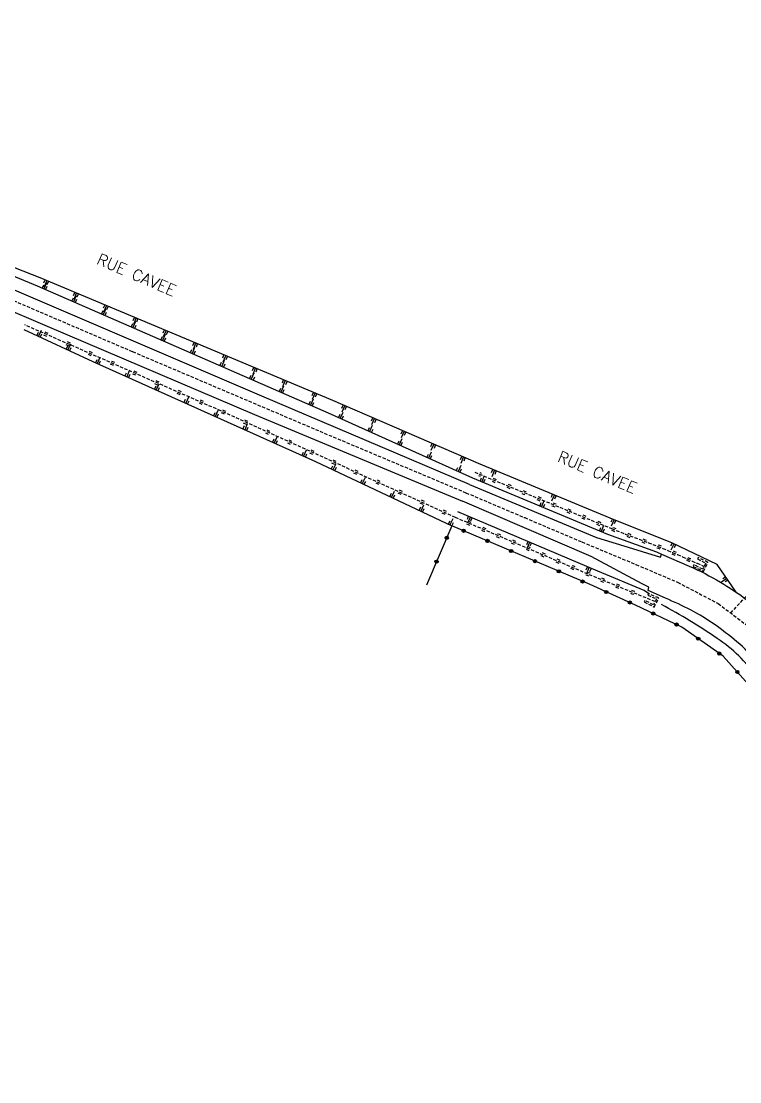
# Model space of a CAD drawing. Header units: millimetres. Extents: x 86000 to 86892, y 139360 to 140000.
# Drawn here: x 86614.9 to 86726, y 139393.7 to 139557.7 of the extents above; entities that cross this region are included whole.
import ezdxf
from ezdxf.enums import TextEntityAlignment as Align

# ---------------------------------------------------------------- set-up
doc = ezdxf.new("R2010")
doc.units = ezdxf.units.MM
doc.linetypes.add('DASHED', pattern=[0.75, 0.5, -0.25])
doc.layers.get('0').update_dxf_attribs({"linetype": 'CONTINUOUS'})
for name, color, linetype in [('W0001', 6, 'DASHED'), ('W0008', 7, 'CONTINUOUS'), ('W0112', 1, 'DASHED'), ('W0211', 2, 'CONTINUOUS'), ('W0220', 5, 'DASHED'), ('W0322', 7, 'CONTINUOUS'), ('W0989', 7, 'CONTINUOUS')]:
    doc.layers.add(name, color=color, linetype=linetype)
doc.styles.get("Standard").update_dxf_attribs({"font": 'romans.shx', "width": 0.85})

# ---------------------------------------------------------------- blocks, each defined once
blk = doc.blocks.new('t322o')
at = {"color": 0, "linetype": 'Continuous'}
for radius in [0.25, 0.15]:
    blk.add_circle((0, 0), radius, dxfattribs=at)
blk = doc.blocks.new('t211o')
at = {"color": 0, "linetype": 'Continuous'}
for p, q in [((-0.29, 0.5), (-0.29, 0)), ((0, 1), (0, 0)), ((0.29, 0.5), (0.29, 0))]:
    blk.add_line(p, q, dxfattribs=at)
blk = doc.blocks.new('t220o')
at = {"color": 0, "linetype": 'Continuous'}
for p, q in [((-0.25, 0.25), (0.25, 0.25)), ((-0.25, -0.25), (0.25, -0.25))]:
    blk.add_line(p, q, dxfattribs=at)

msp = doc.modelspace()

# ---------------------------------------------------------------- linework, layer by layer
at = {"layer": 'W0001'}
for points in [[(86437.07, 139663.03), (86484.31, 139608.86), (86501.18, 139589.59), (86509.11, 139580.71), (86515.23, 139574.12), (86520.35, 139569.08), (86529.91, 139560.71), (86537.05, 139554.45), (86540.52, 139551.72), (86547.64, 139546.77), (86552.06, 139543.88), (86558.52, 139540.11), (86565.37, 139536.11), (86570.91, 139533.29), (86579.6, 139529.17), (86595.05, 139522.5), (86632.09, 139506.62), (86661.75, 139494.02), (86683.66, 139484.8)], [(86683.66, 139484.8), (86692.74, 139480.95), (86701.6, 139477.19), (86709.96, 139473.7), (86716.4, 139470.96), (86722.67, 139467.67), (86727.98, 139463.66), (86732.1, 139459.3), (86736.17, 139452.69), (86741.44, 139441.02), (86744.14, 139435.97), (86747.41, 139431.06), (86752.05, 139426.53), (86757.26, 139422.81), (86763.53, 139419.53), (86812.81, 139393.71)], [(86724.61, 139466.2), (86732.89, 139475.15)]]:
    msp.add_lwpolyline(points, dxfattribs=at)
at = {"layer": 'W0008'}
for points in [[(86684.21, 139486.08), (86652.1, 139499.74), (86612.73, 139516.61), (86577.54, 139531.73), (86567.55, 139536.58), (86551.24, 139546.1), (86540.14, 139553.84), (86521, 139570.59), (86514.74, 139576.8), (86504.64, 139587.89), (86479.74, 139616.28), (86448.82, 139651.74), (86413.92, 139691.9), (86389, 139720.63), (86374.32, 139737.43), (86368.15, 139744.46), (86344.4, 139771.75), (86329.81, 139788.49), (86298.99, 139823.68), (86269.51, 139857.48), (86251.58, 139877.93)], [(86446.6, 139649.81), (86477.48, 139614.46), (86502.17, 139586.2), (86512.17, 139574.97), (86518.73, 139568.43), (86537.42, 139552.03), (86549.55, 139543.6), (86565.08, 139534.53), (86576.4, 139528.88), (86611.35, 139513.74), (86618.9, 139510.55), (86650.93, 139496.91), (86683.11, 139483.51)]]:
    msp.add_lwpolyline(points, dxfattribs=at)
at = {"layer": 'W0008', "flags": 128}
for points in [[(86684.21, 139486.08), (86703.87, 139477.86), (86708.09, 139476.57), (86713.74, 139474.82), (86713.92, 139475.29), (86718.18, 139473.47, -0.0337), (86723.02, 139470.96, -0.0522), (86730.63, 139465.35, -0.0444)], [(86730.19, 139456.86, 0.0677), (86723.83, 139463.16, 0.0438), (86718.49, 139466.64, 0.0157), (86714.51, 139468.5), (86711.82, 139469.7), (86711.94, 139470.2), (86710.91, 139470.69), (86703.03, 139474.95), (86683.11, 139483.51)]]:
    msp.add_lwpolyline(points, format="xyb", dxfattribs=at)
at = {"layer": 'W0112'}
for points in [[(86718.82, 139473.41), (86720.4, 139472.64), (86721.08, 139474.02), (86719.59, 139474.8), (86719.47, 139474.58), (86720.74, 139473.91), (86720.29, 139472.98), (86718.93, 139473.64)], [(86711.24, 139467.92), (86712.77, 139467.12), (86713.48, 139468.53), (86711.87, 139469.2), (86711.78, 139468.97), (86713.13, 139468.4), (86712.66, 139467.46), (86711.35, 139468.14)]]:
    msp.add_lwpolyline(points, close=True, dxfattribs=at)
at = {"layer": 'W0211'}
for points in [[(86583.75, 139530.73), (86617.35, 139516.8), (86662.32, 139497.17), (86684.65, 139487.11)], [(86685.58, 139489.3), (86663.09, 139499.04), (86617.82, 139518.01), (86583.83, 139531.33)], [(86615.28, 139510.04), (86625.92, 139505.11), (86660.38, 139489.64), (86681.49, 139479.7)], [(86725.45, 139469.43), (86722.54, 139473.72), (86715.49, 139477.08), (86706.59, 139480.62), (86685.58, 139489.3)]]:
    msp.add_lwpolyline(points, dxfattribs=at)
at = {"layer": 'W0211', "flags": 128}
for points in [[(86684.65, 139487.11), (86705.55, 139478.4), (86713.11, 139475.64), (86713.92, 139475.29)], [(86711.87, 139469.2), (86711.24, 139469.67), (86704.04, 139472.67), (86682.41, 139481.87)]]:
    msp.add_lwpolyline(points, dxfattribs=at)
msp.add_lwpolyline([(86733.55, 139448.83), (86728.62, 139456.35, 0.0926), (86722.54, 139462.26, 0.0272), (86713.89, 139467.52)], format="xyb", dxfattribs=at)
at = {"layer": 'W0220'}
for p, q in [((86685.01, 139487.97), (86706.19, 139479.26)), ((86685.61, 139487.46), (86685.84, 139487.36)), ((86685.8, 139487.92), (86686.03, 139487.83)), ((86687.69, 139486.6), (86687.92, 139486.51)), ((86687.88, 139487.06), (86688.11, 139486.97)), ((86687.92, 139486.51), (86688.15, 139486.41)), ((86688.11, 139486.97), (86688.34, 139486.87)), ((86690, 139485.65), (86690.23, 139485.56)), ((86690.19, 139486.11), (86690.42, 139486.02)), ((86690.23, 139485.56), (86690.46, 139485.46)), ((86690.42, 139486.02), (86690.65, 139485.92)), ((86692.5, 139485.16), (86692.73, 139485.07)), ((86692.73, 139485.07), (86692.97, 139484.97)), ((86692.31, 139484.7), (86692.54, 139484.6)), ((86692.54, 139484.6), (86692.77, 139484.51)), ((86694.62, 139483.75), (86694.86, 139483.65)), ((86694.81, 139484.21), (86695.05, 139484.11)), ((86694.86, 139483.65), (86695.09, 139483.56)), ((86695.05, 139484.11), (86695.28, 139484.02)), ((86697.13, 139483.26), (86697.36, 139483.16)), ((86697.36, 139483.16), (86697.59, 139483.07)), ((86696.94, 139482.8), (86697.17, 139482.7)), ((86697.17, 139482.7), (86697.4, 139482.61)), ((86699.25, 139481.84), (86699.48, 139481.75)), ((86699.44, 139482.31), (86699.67, 139482.21)), ((86699.48, 139481.75), (86699.71, 139481.65)), ((86699.67, 139482.21), (86699.9, 139482.12)), ((86703.19, 139471.93), (86682.03, 139480.98)), ((86684.04, 139479.86), (86683.81, 139479.95)), ((86684.23, 139480.31), (86684, 139480.41)), ((86684.27, 139479.76), (86684.04, 139479.86)), ((86684.46, 139480.22), (86684.23, 139480.31)), ((86701.56, 139480.89), (86701.79, 139480.8)), ((86701.75, 139481.36), (86701.98, 139481.26)), ((86701.79, 139480.8), (86702.02, 139480.7)), ((86701.98, 139481.26), (86702.21, 139481.17)), ((86703.87, 139479.94), (86704.1, 139479.85)), ((86704.06, 139480.4), (86704.29, 139480.31)), ((86704.1, 139479.85), (86704.33, 139479.75)), ((86704.29, 139480.31), (86704.52, 139480.21)), ((86686.34, 139478.87), (86686.11, 139478.97)), ((86686.53, 139479.33), (86686.3, 139479.43)), ((86686.57, 139478.77), (86686.34, 139478.87)), ((86686.76, 139479.23), (86686.53, 139479.33)), ((86688.83, 139478.35), (86688.6, 139478.45)), ((86689.06, 139478.25), (86688.83, 139478.35)), ((86706.18, 139478.99), (86706.42, 139478.9)), ((86706.19, 139479.26), (86706.89, 139478.97)), ((86706.37, 139479.45), (86706.6, 139479.36)), ((86706.42, 139478.9), (86706.65, 139478.8)), ((86706.6, 139479.36), (86706.84, 139479.27)), ((86706.89, 139478.97), (86707.6, 139478.7)), ((86707.6, 139478.7), (86708.31, 139478.42)), ((86708.31, 139478.42), (86709.02, 139478.15)), ((86708.7, 139478.54), (86708.93, 139478.46)), ((86708.93, 139478.46), (86709.16, 139478.37)), ((86688.63, 139477.89), (86688.4, 139477.99)), ((86688.86, 139477.79), (86688.63, 139477.89)), ((86690.93, 139476.9), (86690.7, 139477)), ((86691.13, 139477.36), (86690.9, 139477.46)), ((86691.16, 139476.8), (86690.93, 139476.9)), ((86691.36, 139477.26), (86691.13, 139477.36)), ((86708.52, 139478.08), (86708.75, 139477.99)), ((86708.75, 139477.99), (86708.99, 139477.9)), ((86709.02, 139478.15), (86709.74, 139477.89)), ((86709.74, 139477.89), (86710.45, 139477.62)), ((86710.45, 139477.62), (86711.16, 139477.35)), ((86710.86, 139477.2), (86711.09, 139477.11)), ((86711.04, 139477.67), (86711.27, 139477.58)), ((86711.09, 139477.11), (86711.33, 139477.02)), ((86711.16, 139477.35), (86711.87, 139477.08)), ((86711.27, 139477.58), (86711.51, 139477.49)), ((86711.87, 139477.08), (86712.58, 139476.81)), ((86712.58, 139476.81), (86713.35, 139476.51)), ((86713.37, 139476.77), (86713.61, 139476.67)), ((86713.61, 139476.67), (86713.84, 139476.58)), ((86693.23, 139475.92), (86693, 139476.02)), ((86693.43, 139476.38), (86693.2, 139476.48)), ((86693.46, 139475.82), (86693.23, 139475.92)), ((86693.66, 139476.28), (86693.43, 139476.38)), ((86695.53, 139474.93), (86695.3, 139475.03)), ((86695.73, 139475.39), (86695.5, 139475.49)), ((86695.76, 139474.84), (86695.53, 139474.93)), ((86695.96, 139475.3), (86695.73, 139475.39)), ((86713.19, 139476.3), (86713.42, 139476.21)), ((86713.35, 139476.51), (86714.11, 139476.2)), ((86713.42, 139476.21), (86713.65, 139476.12)), ((86714.11, 139476.2), (86714.88, 139475.88)), ((86714.88, 139475.88), (86715.63, 139475.56)), ((86715.49, 139475.35), (86715.72, 139475.25)), ((86715.63, 139475.56), (86716.39, 139475.23)), ((86715.69, 139475.81), (86715.92, 139475.71)), ((86715.72, 139475.25), (86715.95, 139475.15)), ((86715.92, 139475.71), (86716.15, 139475.61)), ((86716.39, 139475.23), (86717.15, 139474.9)), ((86697.83, 139473.95), (86697.6, 139474.05)), ((86698.02, 139474.41), (86697.79, 139474.51)), ((86698.06, 139473.85), (86697.83, 139473.95)), ((86698.25, 139474.31), (86698.02, 139474.41)), ((86700.32, 139473.43), (86700.09, 139473.52)), ((86700.55, 139473.33), (86700.32, 139473.43)), ((86717.15, 139474.9), (86717.9, 139474.57)), ((86717.78, 139474.35), (86718.01, 139474.25)), ((86717.9, 139474.57), (86718.66, 139474.24)), ((86717.98, 139474.81), (86718.21, 139474.71)), ((86718.01, 139474.25), (86718.24, 139474.15)), ((86718.21, 139474.71), (86718.44, 139474.61)), ((86718.66, 139474.24), (86719.41, 139473.9)), ((86719.41, 139473.9), (86720.5, 139473.41)), ((86700.12, 139472.97), (86699.9, 139473.07)), ((86700.35, 139472.87), (86700.12, 139472.97)), ((86702.42, 139471.98), (86702.19, 139472.08)), ((86702.62, 139472.44), (86702.39, 139472.54)), ((86702.65, 139471.88), (86702.42, 139471.98)), ((86702.85, 139472.34), (86702.62, 139472.44)), ((86712.91, 139467.96), (86703.19, 139471.93)), ((86704.74, 139471.03), (86704.51, 139471.12)), ((86704.93, 139471.49), (86704.69, 139471.58)), ((86704.97, 139470.93), (86704.74, 139471.03)), ((86705.16, 139471.39), (86704.93, 139471.49)), ((86707.05, 139470.08), (86706.82, 139470.18)), ((86707.24, 139470.55), (86707.01, 139470.64)), ((86707.28, 139469.99), (86707.05, 139470.08)), ((86707.47, 139470.45), (86707.24, 139470.55)), ((86709.37, 139469.14), (86709.14, 139469.23)), ((86709.56, 139469.6), (86709.32, 139469.7)), ((86709.6, 139469.05), (86709.37, 139469.14)), ((86709.79, 139469.51), (86709.56, 139469.6))]:
    msp.add_line(p, q, dxfattribs=at)
msp.add_lwpolyline([(86682.04, 139480.98), (86645.74, 139497.46), (86615.43, 139510.75)], dxfattribs=at)
at = {"layer": 'W0322', "flags": 128}
msp.add_lwpolyline([(86736.57, 139440.42), (86732.85, 139447.07), (86728.66, 139453.72), (86723.45, 139459.51), (86717.07, 139464.02), (86709.87, 139467.44), (86702.85, 139470.59), (86681.49, 139479.7), (86677.56, 139470.5)], dxfattribs=at)

# ---------------------------------------------------------------- block references
at = {"layer": 'W0211'}
for p, rotation in [((86618.83, 139517.59), 157.2700883452803), ((86618.83, 139517.59), 157.2700883452803), ((86618.38, 139516.34), 336.4251159532168), ((86622.96, 139514.34), 336.4251159532168), ((86623.44, 139515.65), 157.2700883452803), ((86623.44, 139515.65), 157.2700883452803), ((86627.55, 139512.34), 336.4251159532168), ((86628.05, 139513.72), 157.2700883452803), ((86628.05, 139513.72), 157.2700883452803), ((86632.13, 139510.34), 336.4251159532168), ((86632.66, 139511.79), 157.2700883452803), ((86632.66, 139511.79), 157.2700883452803), ((86617.55, 139508.99), 335.1101829774915), ((86636.71, 139508.34), 336.4251159532168), ((86637.28, 139509.86), 157.2700883452803), ((86637.28, 139509.86), 157.2700883452803), ((86622.08, 139506.89), 335.1101829774915), ((86641.89, 139507.93), 157.2700883452803), ((86641.89, 139507.93), 157.2700883452803), ((86641.29, 139506.34), 336.4251159532168), ((86646.5, 139505.99), 157.2700883452803), ((86646.5, 139505.99), 157.2700883452803), ((86626.62, 139504.79), 335.820818343797), ((86645.88, 139504.35), 336.4251159532168), ((86631.18, 139502.74), 335.820818343797), ((86650.46, 139502.35), 336.4251159532168), ((86651.11, 139504.06), 157.2700883452803), ((86651.11, 139504.06), 157.2700883452803), ((86635.75, 139500.7), 335.820818343797), ((86655.04, 139500.35), 336.4251159532168), ((86655.72, 139502.13), 157.2700883452803), ((86655.72, 139502.13), 157.2700883452803), ((86640.31, 139498.65), 335.820818343797), ((86660.33, 139500.2), 157.2700883452803), ((86660.33, 139500.2), 157.2700883452803), ((86659.63, 139498.35), 336.4251159532168), ((86664.93, 139498.24), 156.5699444243629), ((86664.93, 139498.24), 156.5699444243629), ((86644.87, 139496.6), 335.820818343797), ((86664.2, 139496.32), 335.7348344295968), ((86669.52, 139496.26), 156.5699444243629), ((86669.52, 139496.26), 156.5699444243629), ((86649.43, 139494.55), 335.820818343797), ((86668.76, 139494.27), 335.7348344295968), ((86653.99, 139492.5), 335.820818343797), ((86673.32, 139492.21), 335.7348344295968), ((86674.11, 139494.27), 156.5699444243629), ((86674.11, 139494.27), 156.5699444243629), ((86658.55, 139490.45), 335.820818343797), ((86678.7, 139492.28), 156.5699444243629), ((86678.7, 139492.28), 156.5699444243629), ((86677.87, 139490.16), 335.7348344295968), ((86683.29, 139490.29), 156.5699444243629), ((86683.29, 139490.29), 156.5699444243629), ((86663.09, 139488.36), 334.7894613694849), ((86682.43, 139488.1), 335.7348344295968), ((86688.08, 139488.26), 157.5563043253435), ((86667.62, 139486.23), 334.7894613694849), ((86686.1, 139486.5), 337.3802957164066), ((86672.14, 139484.1), 334.7894613694849), ((86695.33, 139482.65), 337.3802957164066), ((86697.33, 139484.45), 157.5563043253435), ((86676.66, 139481.97), 334.7894613694849), ((86681.19, 139479.84), 334.7894613694849), ((86684.34, 139481.05), 156.9586880992119), ((86704.56, 139478.81), 337.3802957164066), ((86706.57, 139480.63), 157.5563043253435), ((86693.54, 139477.14), 156.9586880992119), ((86715.85, 139476.9), 154.5211967915482), ((86702.74, 139473.22), 156.9586880992119), ((86723.99, 139471.58), 124.2089958233469)]:
    msp.add_blockref('t211o', p, dxfattribs=dict(at, rotation=rotation))
at = {"layer": 'W0220'}
for p, rotation in [((86618.71, 139509.31), 156.3242864695981), ((86618.71, 139509.31), 156.3242864695981), ((86622.14, 139507.8), 156.3242864695981), ((86622.14, 139507.8), 156.3242864695981), ((86622.14, 139507.8), 156.3242864695981), ((86625.58, 139506.3), 156.3242864695981), ((86625.58, 139506.3), 156.3242864695981), ((86625.58, 139506.3), 156.3242864695981), ((86625.58, 139506.3), 156.3242864695981), ((86629.01, 139504.79), 156.3242864695981), ((86629.01, 139504.79), 156.3242864695981), ((86629.01, 139504.79), 156.3242864695981), ((86629.01, 139504.79), 156.3242864695981), ((86629.01, 139504.79), 156.3242864695981), ((86632.45, 139503.29), 156.3242864695981), ((86632.45, 139503.29), 156.3242864695981), ((86632.45, 139503.29), 156.3242864695981), ((86632.45, 139503.29), 156.3242864695981), ((86632.45, 139503.29), 156.3242864695981), ((86632.45, 139503.29), 156.3242864695981), ((86635.88, 139501.78), 156.3242864695981), ((86639.31, 139500.27), 156.3242864695981), ((86642.75, 139498.77), 156.3242864695981), ((86646.18, 139497.26), 155.5886808086871), ((86649.6, 139495.71), 155.5886808086871), ((86653.01, 139494.16), 155.5886808086871), ((86656.42, 139492.61), 155.5886808086871), ((86659.84, 139491.06), 155.5886808086871), ((86663.25, 139489.51), 155.5886808086871), ((86663.25, 139489.51), 155.5886808086871), ((86666.67, 139487.96), 155.5886808086871), ((86666.67, 139487.96), 155.5886808086871), ((86666.67, 139487.96), 155.5886808086871), ((86670.08, 139486.41), 155.5886808086871), ((86670.08, 139486.41), 155.5886808086871), ((86670.08, 139486.41), 155.5886808086871), ((86670.08, 139486.41), 155.5886808086871), ((86673.5, 139484.86), 155.5886808086871), ((86673.5, 139484.86), 155.5886808086871), ((86673.5, 139484.86), 155.5886808086871), ((86673.5, 139484.86), 155.5886808086871), ((86673.5, 139484.86), 155.5886808086871), ((86676.91, 139483.31), 155.5886808086871), ((86676.91, 139483.31), 155.5886808086871), ((86676.91, 139483.31), 155.5886808086871), ((86676.91, 139483.31), 155.5886808086871), ((86676.91, 139483.31), 155.5886808086871), ((86676.91, 139483.31), 155.5886808086871), ((86680.33, 139481.76), 155.5886808086871)]:
    msp.add_blockref('t220o', p, dxfattribs=dict(at, rotation=rotation))
at = {"layer": 'W0322'}
for p, rotation in [((86683.3, 139478.92), 156.9022602743754), ((86680.69, 139477.83), 246.9022602742903), ((86686.98, 139477.35), 156.9022602743754), ((86690.66, 139475.79), 156.9022602743754), ((86679.12, 139474.15), 246.9022602742903), ((86694.34, 139474.22), 156.9022602743754), ((86698.02, 139472.65), 156.9022602743754), ((86701.7, 139471.08), 156.9022602743754), ((86705.36, 139469.46), 155.8762387864342), ((86709.01, 139467.83), 155.8762387864342), ((86712.63, 139466.13), 154.5355110173383), ((86716.24, 139464.41), 154.5355110173383), ((86719.59, 139462.24), 144.8002855918039), ((86722.85, 139459.93), 144.8002855918039), ((86725.64, 139457.08), 131.9554038275152)]:
    msp.add_blockref('t322o', p, dxfattribs=dict(at, rotation=rotation))

# ---------------------------------------------------------------- texts
at = {"layer": 'W0989'}
for p in [(86632.72, 139518.5), (86703.98, 139487.97)]:
    msp.add_text('RUE CAVEE', height=1.75, rotation=336.7921, dxfattribs=at).set_placement(p, align=Align.MIDDLE)

doc.saveas('drawing.dxf')
